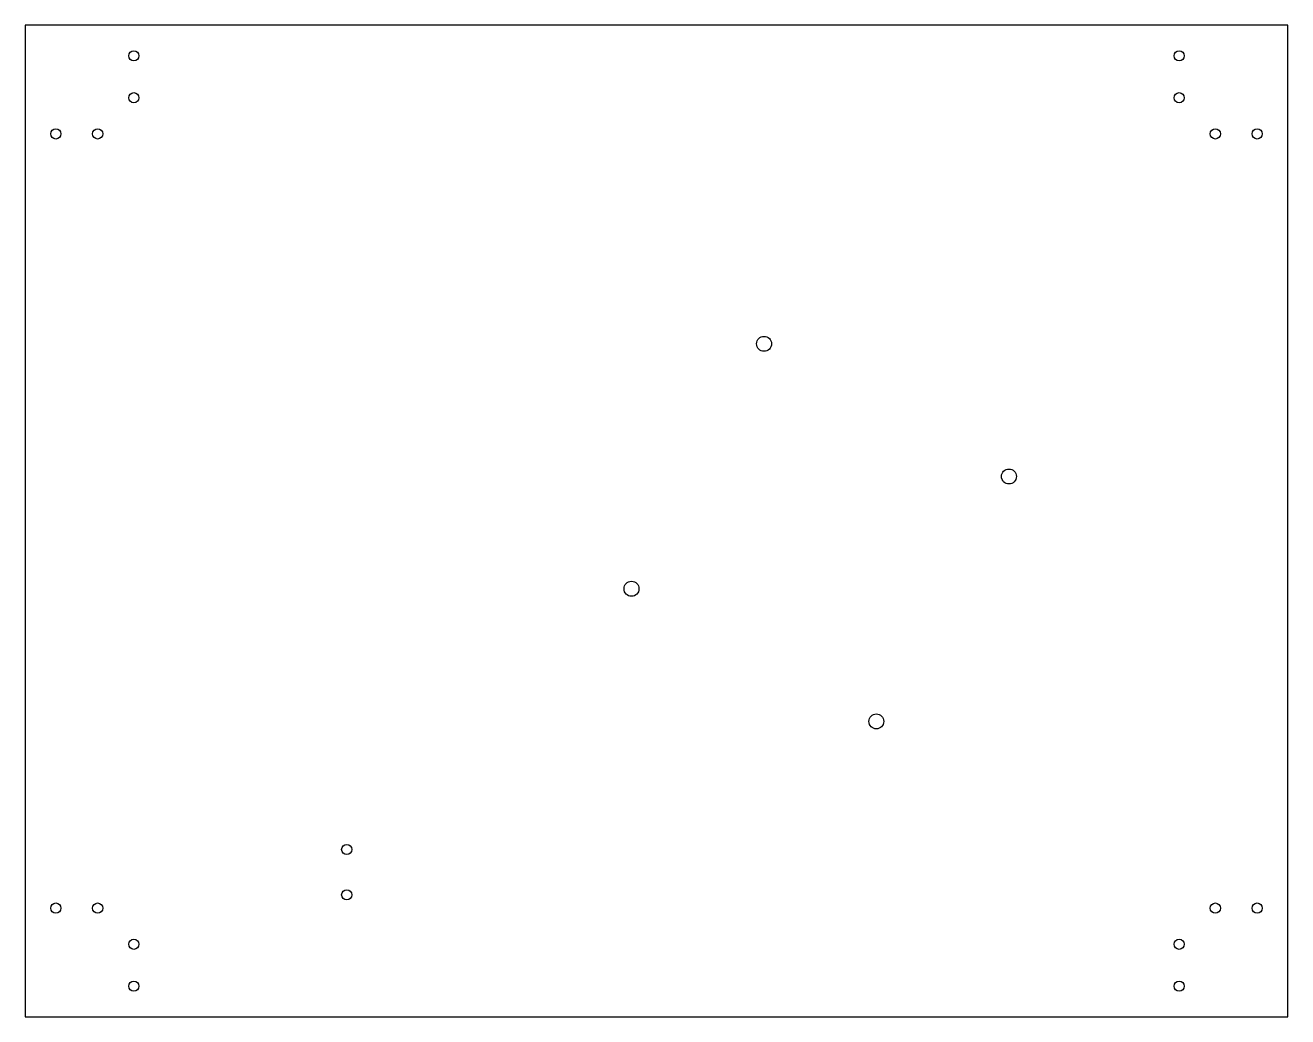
# Model space of a CAD drawing. Header units: millimetres. Extents: x -279 to 279, y -219 to 219.
import ezdxf

# ---------------------------------------------------------------- set-up
doc = ezdxf.new("R2010")
doc.units = ezdxf.units.MM

msp = doc.modelspace()

# ---------------------------------------------------------------- linework, layer by layer
at = {"color": 7, "linetype": 'Continuous', "lineweight": 25}
for p, q in [((279, 219), (-279, 219)), ((-279, 219), (-279, -219)), ((279, -219), (279, 219)), ((-279, -219), (279, -219))]:
    msp.add_line(p, q, dxfattribs=at)
for centre, radius in [((-231, 205.5), 2.25), ((231, 205.5), 2.25), ((-231, 187), 2.25), ((231, 187), 2.25), ((-265.5, 171), 2.25), ((-247, 171), 2.25), ((247, 171), 2.25), ((265.5, 171), 2.25), ((47.55, 78.27), 3.3), ((155.77, 19.67), 3.3), ((-11.05, -29.95), 3.3), ((97.17, -88.55), 3.3), ((-136.92, -145.14), 2.25), ((-136.92, -165.14), 2.25), ((-265.5, -171), 2.25), ((-247, -171), 2.25), ((247, -171), 2.25), ((265.5, -171), 2.25), ((-231, -187), 2.25), ((231, -187), 2.25), ((-231, -205.5), 2.25), ((231, -205.5), 2.25)]:
    msp.add_circle(centre, radius, dxfattribs=at)

doc.saveas('drawing.dxf')
